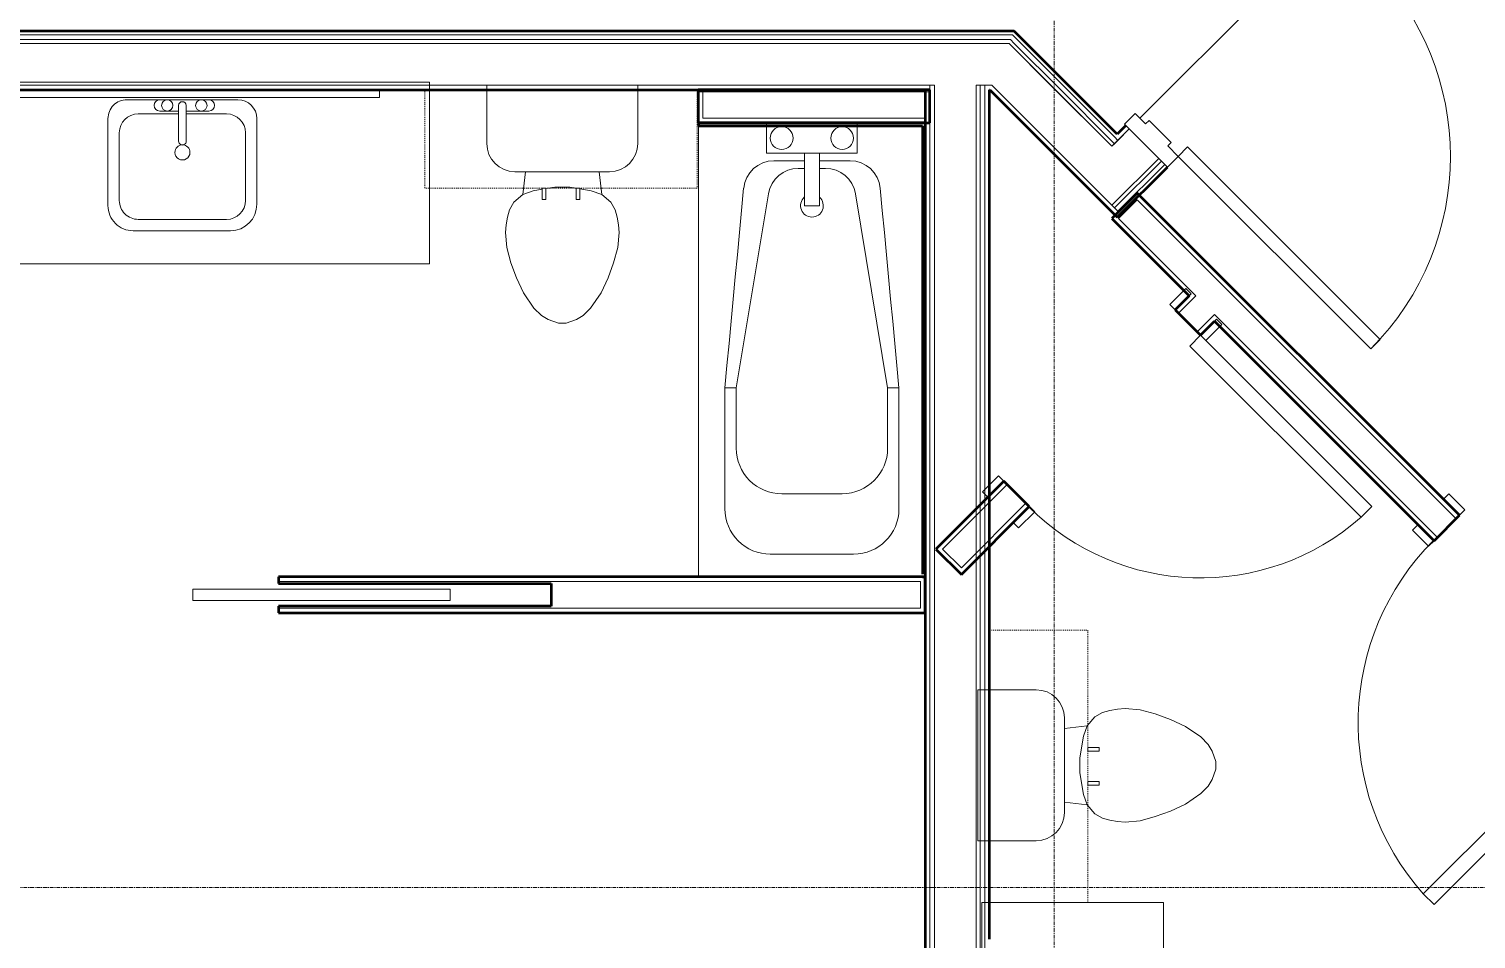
# Model space of a CAD drawing. Header units: inches. Extents: x -4218 to -1830, y 9767 to 12426.
# Drawn here: x -2635.8 to -2444.6, y 11528.4 to 11648.7 of the extents above; entities that cross this region are included whole.
import ezdxf

# ---------------------------------------------------------------- set-up
doc = ezdxf.new("R2010")
doc.units = ezdxf.units.IN
doc.header["$MEASUREMENT"] = 0
doc.linetypes.add('Dash', pattern=[0.25, 0.125, -0.125])
doc.linetypes.add('Grid Line 1_2_', pattern=[0.875, 0.5, -0.125, 0.125, -0.125])
for name, color, linetype, lineweight in [('0-1', 7, 'Continuous', 5), ('0-2', 252, 'Continuous', 9), ('0-3', 10, 'Continuous', 9), ('A-DOOR-1', 10, 'Continuous', 9), ('A-DOOR-2', 50, 'Continuous', 20), ('A-DOOR-FRAM-1', 50, 'Continuous', 20), ('A-FLOR-4', 192, 'Continuous', 9), ('A-WALL-1', 7, 'Continuous', 50), ('A-WALL-2', 250, 'Continuous', 13), ('A-WALL-3', 253, 'Continuous', 9), ('A-WALL-4', 252, 'Continuous', 9), ('A-WALL-5', 254, 'Continuous', 9), ('I-WALL-1', 7, 'Continuous', 50), ('P-SANR-FIXT-1', 10, 'Continuous', 9), ('P-SANR-FIXT-2', 253, 'Continuous', 9), ('P-SANR-FIXT-3', 252, 'Continuous', 9), ('P-SANR-FIXT-4', 254, 'Continuous', 9), ('Q-CASE-1', 253, 'Continuous', 9), ('Q-CASE-2', 252, 'Continuous', 9), ('Q-CASE-3', 10, 'Continuous', 9), ('Q-CASE-4', 10, 'Dash', 9), ('S-GRID-1', 1, 'Grid Line 1_2_', 9)]:
    doc.layers.add(name, color=color, linetype=linetype, lineweight=lineweight)

# ---------------------------------------------------------------- blocks, each defined once
blk = doc.blocks.new('Toilet-Domestic-3D - Toilet-Domestic-3D-2939674-BACKGROUND - 2ND FLOOR')
at = {"layer": 'P-SANR-FIXT-1'}
for p, q in [((-2.74, 11), (-1.87, 11.5)), ((-1.87, 11.5), (-0.5, 12)), ((-0.5, 12), (0.5, 12)), ((0.5, 12), (1.87, 11.5)), ((1.87, 11.5), (2.74, 11)), ((-5.13, 8), (-3.74, 10)), ((-3.74, 10), (-2.74, 11)), ((2.74, 11), (3.74, 10)), ((3.74, 10), (5.13, 8)), ((-6.06, 6), (-5.13, 8)), ((5.13, 8), (6.06, 6)), ((-6.79, 4), (-6.06, 6)), ((6.06, 6), (6.79, 4)), ((-7.33, 1.99), (-6.79, 4)), ((6.79, 4), (7.33, 1.99)), ((-7.5, 0), (-7.33, 1.99)), ((7.33, 1.99), (7.5, 0)), ((-7.41, -1), (-7.5, 0)), ((-7.24, -2), (-7.41, -1)), ((7.41, -1), (7.24, -2)), ((7.5, 0), (7.41, -1)), ((-6.97, -3), (-7.24, -2)), ((-6.4, -4), (-6.97, -3)), ((6.97, -3), (6.4, -4)), ((7.24, -2), (6.97, -3)), ((-5.21, -5), (-6.4, -4)), ((-3.84, -5.5), (-5.21, -5)), ((-4.86, -8.02), (-5.21, -5)), ((-1, -6), (-3.84, -5.5)), ((3.84, -5.5), (1, -6)), ((5.21, -5), (3.84, -5.5)), ((4.86, -8.02), (5.21, -5)), ((6.4, -4), (5.21, -5)), ((1, -6), (-1, -6)), ((6.25, -8.02), (-6.25, -8.02)), ((-9.98, -11.75), (-9.98, -17.93)), ((9.98, -17.93), (9.98, -11.75))]:
    blk.add_line(p, q, dxfattribs=at)
for centre, start, end in [((-6.25, -11.75), 90, 180), ((6.25, -11.75), 0, 90)]:
    blk.add_arc(centre, 3.73, start, end, dxfattribs=at)
at = {"layer": 'P-SANR-FIXT-3'}
for p, q in [((-9.98, -17.93), (-9.98, -19.48)), ((9.98, -19.48), (9.98, -17.93)), ((-9.98, -19.48), (9.98, -19.48))]:
    blk.add_line(p, q, dxfattribs=at)
blk = doc.blocks.new('Bath Vanity - Bath Vanity 72_-3150018-BACKGROUND - 2ND FLOOR')
at = {"layer": 'Q-CASE-1'}
blk.add_line((36.74, 0.04), (36.74, 1), dxfattribs=at)
at = {"layer": 'Q-CASE-2'}
for p, q in [((36.74, 1), (36.74, 4.12)), ((-35.26, 1), (-35.26, 0)), ((-35.26, 0), (36.74, 0))]:
    blk.add_line(p, q, dxfattribs=at)
at = {"layer": 'Q-CASE-3'}
for p, q in [((36.74, 24), (-35.26, 24)), ((-35.26, 24), (-35.26, 1)), ((36.74, 4.12), (36.74, 24))]:
    blk.add_line(p, q, dxfattribs=at)
blk = doc.blocks.new('SWING - SINGLE - FLUSH - 2-10 x 6-8 - PRIVACY-3199405-BACKGROUND - 2ND FLOOR')
at = {"layer": 'A-DOOR-1'}
blk.add_arc((17, -2.38), 34.07, 180, 266.6343, dxfattribs=at)
at = {"layer": 'A-DOOR-2'}
for p, q in [((15, -2.38), (15, -36.38)), ((17, -2.38), (15, -2.38)), ((17, -2.38), (17, -36.38)), ((17, -36.38), (15, -36.38))]:
    blk.add_line(p, q, dxfattribs=at)
at = {"layer": 'A-DOOR-FRAM-1'}
for p, q in [((-20, 2.37), (-20, 3.37)), ((-20, 3.37), (-17, 3.37)), ((-17, 2.37), (-20, 2.37)), ((-17, 3.37), (-17, 2.37)), ((17, 2.37), (17, 3.37)), ((17, 3.37), (20, 3.37)), ((20, 2.37), (17, 2.37)), ((20, 3.37), (20, 2.37)), ((-20, -2.38), (-17, -2.38)), ((-20, -3.38), (-20, -2.38)), ((-17, -3.38), (-20, -3.38)), ((-17, -2.38), (-17, -3.38)), ((17, -2.38), (20, -2.38)), ((17, -3.38), (17, -2.38)), ((20, -3.38), (17, -3.38)), ((20, -2.38), (20, -3.38))]:
    blk.add_line(p, q, dxfattribs=at)
blk = doc.blocks.new('SWING - SINGLE - FLUSH - 2-8 x 6-8 - PASSAGE-3199418-BACKGROUND - 2ND FLOOR')
at = {"layer": 'A-DOOR-1'}
blk.add_arc((16, -2.38), 32.07, 180, 266.4241, dxfattribs=at)
at = {"layer": 'A-DOOR-2'}
for p, q in [((14, -2.38), (14, -34.38)), ((16, -2.38), (14, -2.38)), ((16, -2.38), (16, -34.38)), ((16, -34.38), (14, -34.38))]:
    blk.add_line(p, q, dxfattribs=at)
at = {"layer": 'A-DOOR-FRAM-1'}
for p, q in [((-19, 2.37), (-19, 3.37)), ((-19, 3.37), (-16, 3.37)), ((-16, 2.37), (-19, 2.37)), ((-16, 3.37), (-16, 2.37)), ((16, 2.37), (16, 3.37)), ((16, 3.37), (19, 3.37)), ((19, 2.37), (16, 2.37)), ((19, 3.37), (19, 2.37)), ((-19, -2.38), (-16, -2.38)), ((-19, -3.38), (-19, -2.38)), ((-16, -3.38), (-19, -3.38)), ((-16, -2.38), (-16, -3.38)), ((16, -2.38), (19, -2.38)), ((16, -3.38), (16, -2.38)), ((19, -3.38), (16, -3.38)), ((19, -2.38), (19, -3.38))]:
    blk.add_line(p, q, dxfattribs=at)
blk = doc.blocks.new('300 Series Wall Hung Cabinet_326 - 36_-2909953-BACKGROUND - 2ND FLOOR')
at = {"layer": 'Q-CASE-3'}
for p, q in [((-2.01, 14.69), (-2.5, 14.69)), ((-2.5, 14.69), (-2.5, 13.19)), ((-2.01, 13.19), (-2.01, 14.69)), ((2.49, 14.69), (2, 14.69)), ((2, 14.69), (2, 13.19)), ((2.49, 13.19), (2.49, 14.69)), ((-2.01, 13.19), (-2.5, 13.19)), ((2.49, 13.19), (2, 13.19))]:
    blk.add_line(p, q, dxfattribs=at)
at = {"layer": 'Q-CASE-4'}
for p, q in [((-18, 0.19), (-18, 13.19)), ((-18, 13.19), (18, 13.19)), ((18, 13.19), (18, 0.19)), ((18, 0.19), (-18, 0.19))]:
    blk.add_line(p, q, dxfattribs=at)
blk = doc.blocks.new('POCKET - FLUSH - 2-10 x 6-8-2882530-BACKGROUND - 2ND FLOOR')
at = {"layer": 'A-DOOR-2'}
for p, q in [((-39.67, -0.75), (-39.67, 0.75)), ((-39.67, 0.75), (-5.67, 0.75)), ((-5.67, 0.75), (-5.67, -0.75)), ((-5.67, -0.75), (-39.67, -0.75))]:
    blk.add_line(p, q, dxfattribs=at)
blk = doc.blocks.new('M_Sink Vanity-Square - 500 x 440mm-V55-BACKGROUND - 2ND FLOOR')
at = {"layer": 'P-SANR-FIXT-1'}
for p, q in [((-5.72, 10.23), (7.14, 10.23)), ((-5.22, 8.73), (6.46, 8.73)), ((-9.22, -4.59), (-9.22, 6.73)), ((-7.72, -2.72), (-7.72, 6.23)), ((8.96, 6.23), (8.96, -2.72)), ((10.46, 6.91), (10.46, -4.59)), ((0.12, -6.33), (0.12, -1.59)), ((1.12, -6.33), (1.12, -1.59)), ((0.12, -5.22), (-5.22, -5.22)), ((-2.88, -5.59), (0.12, -5.59)), ((6.46, -5.22), (1.12, -5.22)), ((1.12, -5.59), (3.62, -5.59)), ((7.96, -7.09), (-6.72, -7.09)), ((3.62, -7.09), (-2.88, -7.09))]:
    blk.add_line(p, q, dxfattribs=at)
for centre, radius, start, end in [((-5.72, 6.73), 3.5, 90, 180), ((7.14, 6.91), 3.32, 360, 90), ((-5.22, 6.23), 2.5, 90, 180), ((6.46, 6.23), 2.5, 360, 90), ((0.62, -0.13), 1, 360, 180), ((0.62, -0.13), 1, 180, 0), ((0.62, -1.59), 0.5, 360, 180), ((-5.22, -2.72), 2.5, 180, 270), ((6.46, -2.72), 2.5, 270, 360), ((-6.72, -4.59), 2.5, 180, 270), ((-2.88, -6.34), 0.75, 90, 270), ((-1.88, -6.34), 0.75, 360, 180), ((2.62, -6.34), 0.75, 0, 180), ((3.62, -6.34), 0.75, 270, 90), ((7.96, -4.59), 2.5, 270, 0), ((-1.88, -6.34), 0.75, 180, 0), ((0.62, -6.33), 0.5, 180, 0), ((2.62, -6.34), 0.75, 180, 0)]:
    blk.add_arc(centre, radius, start, end, dxfattribs=at)
blk = doc.blocks.new('Toilet-Domestic-3D - Toilet-Domestic-3D-V166-BACKGROUND - 2ND FLOOR')
at = {"layer": 'P-SANR-FIXT-1'}
for p, q in [((-9.98, 11.75), (-9.98, 18.86)), ((9.98, 18.86), (9.98, 11.75)), ((6.25, 8.02), (-6.25, 8.02)), ((-4.86, 8.02), (-5.21, 5)), ((4.86, 8.02), (5.21, 5)), ((-1, 6), (-2.16, 5.8)), ((1, 6), (-1, 6)), ((1.85, 5.85), (1, 6)), ((3.84, 5.5), (2.34, 5.76)), ((-6.4, 4), (-6.97, 3)), ((-5.21, 5), (-6.4, 4)), ((-3.84, 5.5), (-5.21, 5)), ((-2.65, 5.71), (-3.84, 5.5)), ((5.21, 5), (3.84, 5.5)), ((6.4, 4), (5.21, 5)), ((6.97, 3), (6.4, 4)), ((-7.24, 2), (-7.41, 1)), ((-6.97, 3), (-7.24, 2)), ((7.24, 2), (6.97, 3)), ((7.41, 1), (7.24, 2)), ((-7.41, 1), (-7.5, 0)), ((7.5, 0), (7.41, 1)), ((-7.5, 0), (-7.33, -1.99)), ((7.33, -1.99), (7.5, 0)), ((-7.33, -1.99), (-6.79, -4)), ((6.79, -4), (7.33, -1.99)), ((-6.79, -4), (-6.06, -6)), ((6.06, -6), (6.79, -4)), ((-6.06, -6), (-5.13, -8)), ((5.13, -8), (6.06, -6)), ((-5.13, -8), (-3.74, -10)), ((3.74, -10), (5.13, -8)), ((-3.74, -10), (-2.74, -11)), ((-2.74, -11), (-1.87, -11.5)), ((1.87, -11.5), (2.74, -11)), ((2.74, -11), (3.74, -10)), ((-1.87, -11.5), (-0.5, -12)), ((-0.5, -12), (0.5, -12)), ((0.5, -12), (1.87, -11.5))]:
    blk.add_line(p, q, dxfattribs=at)
for centre, start, end in [((-6.25, 11.75), 180, 270), ((6.25, 11.75), 270, 360)]:
    blk.add_arc(centre, 3.73, start, end, dxfattribs=at)
at = {"layer": 'P-SANR-FIXT-3'}
for p, q in [((-9.98, 19.48), (9.98, 19.48)), ((-9.98, 18.86), (-9.98, 19.48)), ((9.98, 19.48), (9.98, 18.86))]:
    blk.add_line(p, q, dxfattribs=at)
blk = doc.blocks.new('Bath Vanity - Bath Vanity 60_-V167-BACKGROUND - 2ND FLOOR')
at = {"layer": 'Q-CASE-2'}
for p, q in [((-29.26, 1), (-29.26, 0)), ((30.74, 0.37), (30.74, 1)), ((30.74, 0), (30.74, 0.37)), ((-29.26, 0), (30.74, 0))]:
    blk.add_line(p, q, dxfattribs=at)
at = {"layer": 'Q-CASE-3'}
for p, q in [((30.74, 24), (-29.26, 24)), ((-29.26, 24), (-29.26, 1)), ((30.74, 1), (30.74, 24))]:
    blk.add_line(p, q, dxfattribs=at)
blk = doc.blocks.new('Bath Tub - Maestro - 60_x30_-V128-BACKGROUND - 2ND FLOOR')
at = {"layer": 'P-SANR-FIXT-1'}
for p, q in [((35, 25), (9.35, 20.74)), ((35, 26.5), (51, 26.5)), ((35, 26.5), (35, 25)), ((43, 25), (35, 25)), ((4, 21), (0.37, 21)), ((4, 16), (4, 21)), ((5, 16), (5, 20.04)), ((57, 20.5), (57, 9.5)), ((49, 11), (49, 19)), ((4, 14), (4, 16)), ((4, 16), (10.94, 16)), ((6, 16.8), (6, 16)), ((10.94, 14), (10.94, 16)), ((4, 9), (4, 14)), ((10.94, 14), (4, 14)), ((5, 9.96), (5, 14)), ((6, 14), (6, 13.2)), ((0.37, 9), (4, 9)), ((9.35, 9.26), (35, 5)), ((35, 3.5), (35, 5)), ((35, 5), (43, 5)), ((51, 3.5), (35, 3.5)), ((0.37, 0), (59.62, 0))]:
    blk.add_line(p, q, dxfattribs=at)
at = {"layer": 'P-SANR-FIXT-1', "flags": 128}
for points in [[(8.63, 24.03), (11.56, 24.3), (14.49, 24.58), (17.42, 24.85), (20.35, 25.13), (23.28, 25.4), (26.21, 25.68), (29.14, 25.95), (32.07, 26.23), (35, 26.5)], [(35, 3.5), (32.07, 3.77), (29.14, 4.05), (26.21, 4.32), (23.28, 4.6), (20.35, 4.87), (17.42, 5.15), (14.49, 5.42), (11.56, 5.7), (8.63, 5.97)]]:
    blk.add_lwpolyline(points, dxfattribs=at)
at = {"layer": 'P-SANR-FIXT-1'}
for centre, radius, start, end in [((43, 19), 6, 360, 90), ((51, 20.5), 6, 360, 90), ((9, 20.04), 4, 95.3558, 180), ((2, 19), 1.5, 360, 180), ((10, 16.8), 4, 99.4223, 180), ((2, 19), 1.5, 180, 360), ((10.94, 15), 1.5, 360, 137.9289), ((10.94, 15), 1.5, 222.0711, 360), ((2, 11), 1.5, 360, 180), ((10, 13.2), 4, 180, 260.5777), ((2, 11), 1.5, 180, 360), ((9, 9.96), 4, 180, 264.6442), ((43, 11), 6, 270, 0), ((51, 9.5), 6, 270, 360)]:
    blk.add_arc(centre, radius, start, end, dxfattribs=at)
at = {"layer": 'P-SANR-FIXT-2'}
for p, q in [((60, 30), (0, 30)), ((0, 29.97), (0, 21)), ((60, 0), (60, 29.97)), ((0, 21), (0, 9)), ((0, 9), (0, 0))]:
    blk.add_line(p, q, dxfattribs=at)
at = {"layer": 'P-SANR-FIXT-3'}
for p, q in [((0.37, 21), (0, 21)), ((0, 9), (0.37, 9)), ((0, 0), (0.37, 0)), ((59.62, 0), (60, 0))]:
    blk.add_line(p, q, dxfattribs=at)
at = {"layer": 'P-SANR-FIXT-4'}
blk.add_line((0, 21), (0, 9), dxfattribs=at)
blk = doc.blocks.new('BATHROOM MIRROR - BATHROOM MIRROR 48_-V141-BACKGROUND - 2ND FLOOR')
at = {"layer": 'Q-CASE-3'}
for p, q in [((-23.26, -23), (24.74, -23)), ((-23.26, -23), (-23.26, -24)), ((24.74, -24), (-23.26, -24)), ((24.74, -24), (24.74, -23))]:
    blk.add_line(p, q, dxfattribs=at)
blk = doc.blocks.new('CTR - 1st Phase - Unit Layouts_rvt-1-BACKGROUND - 2ND FLOOR')
at = {"layer": 'A-WALL-1'}
for p, q in [((-2516.75, 11640.61), (-2547.37, 11640.61)), ((-2547.37, 11640.61), (-2547.37, 11640.36)), ((-2547.37, 11640.36), (-2547.37, 11636.86)), ((-2516.75, 11640.36), (-2516.75, 11640.61)), ((-2516.75, 11636.86), (-2516.75, 11640.36)), ((-2547.37, 11636.86), (-2547.37, 11636.23)), ((-2547.37, 11636.23), (-2516.75, 11636.23)), ((-2517.71, 11636.23), (-2547.34, 11636.23)), ((-2547.34, 11636.23), (-2547.34, 11635.86)), ((-2547.34, 11635.86), (-2517.71, 11635.86)), ((-2517.34, 11636.23), (-2517.71, 11636.23)), ((-2517.71, 11635.86), (-2517.71, 11576.61)), ((-2517.34, 11576.23), (-2517.34, 11636.23)), ((-2516.75, 11636.23), (-2516.75, 11636.86)), ((-2489.77, 11626.51), (-2492.25, 11624.03)), ((-2489.33, 11626.95), (-2489.77, 11626.51)), ((-2446.75, 11584.37), (-2489.33, 11626.95)), ((-2492.25, 11624.03), (-2492.69, 11623.59)), ((-2492.69, 11623.59), (-2482.48, 11613.38)), ((-2482.48, 11613.38), (-2484.34, 11611.53)), ((-2484.34, 11611.53), (-2480.98, 11608.17)), ((-2480.98, 11608.17), (-2479.12, 11610.02)), ((-2479.12, 11610.02), (-2450.11, 11581.01)), ((-2506.97, 11588.9), (-2515.95, 11579.91)), ((-2503.61, 11585.54), (-2506.97, 11588.9)), ((-2512.59, 11576.56), (-2503.61, 11585.54)), ((-2450.11, 11581.01), (-2446.75, 11584.37)), ((-2515.95, 11579.91), (-2515.51, 11579.47)), ((-2515.51, 11579.47), (-2513.03, 11577)), ((-2513.03, 11577), (-2512.59, 11576.56)), ((-2517.37, 11576.23), (-2602.83, 11576.23)), ((-2602.83, 11576.23), (-2602.83, 11575.36)), ((-2602.83, 11575.36), (-2566.83, 11575.36)), ((-2566.83, 11575.36), (-2566.83, 11572.36)), ((-2517.71, 11576.23), (-2517.34, 11576.23)), ((-2517.37, 11575.61), (-2517.37, 11576.23)), ((-2517.37, 11572.11), (-2517.37, 11575.61)), ((-2566.83, 11572.36), (-2602.83, 11572.36)), ((-2602.83, 11572.36), (-2602.83, 11571.48)), ((-2602.83, 11571.48), (-2517.37, 11571.48)), ((-2517.37, 11571.48), (-2517.37, 11572.11))]:
    blk.add_line(p, q, dxfattribs=at)
at = {"layer": 'A-WALL-2'}
for p, q in [((-2547.37, 11640.36), (-2546.75, 11640.36)), ((-2546.75, 11640.36), (-2547.37, 11640.36)), ((-2546.75, 11640.36), (-2546.75, 11636.86)), ((-2517.37, 11640.36), (-2546.75, 11640.36)), ((-2517.37, 11640.36), (-2516.75, 11640.36)), ((-2517.37, 11636.86), (-2517.37, 11640.36)), ((-2516.75, 11640.36), (-2517.37, 11640.36)), ((-2517.37, 11636.86), (-2546.75, 11636.86)), ((-2489.33, 11626.07), (-2491.81, 11623.59)), ((-2489.33, 11626.07), (-2447.19, 11583.92)), ((-2491.81, 11623.59), (-2481.6, 11613.38)), ((-2482.04, 11612.94), (-2483.9, 11611.08)), ((-2482.04, 11612.94), (-2481.6, 11613.38)), ((-2479.56, 11610.47), (-2479.12, 11610.91)), ((-2479.12, 11610.91), (-2449.66, 11581.45)), ((-2479.56, 11610.47), (-2481.42, 11608.61)), ((-2506.52, 11588.46), (-2515.07, 11579.91)), ((-2504.05, 11585.98), (-2512.59, 11577.44)), ((-2515.07, 11579.91), (-2512.59, 11577.44)), ((-2518, 11575.61), (-2602.83, 11575.61)), ((-2518, 11572.11), (-2518, 11575.61)), ((-2518, 11572.11), (-2602.83, 11572.11))]:
    blk.add_line(p, q, dxfattribs=at)
at = {"layer": 'A-WALL-3'}
for p, q in [((-2538.34, 11636.23), (-2547.34, 11636.23)), ((-2517.71, 11636.23), (-2526.34, 11636.23)), ((-2517.71, 11636.23), (-2517.37, 11636.23)), ((-2517.34, 11576.23), (-2517.34, 11636.23)), ((-2517.37, 11576.23), (-2517.71, 11576.23))]:
    blk.add_line(p, q, dxfattribs=at)
at = {"layer": 'A-WALL-4'}
for p, q in [((-2547.34, 11635.86), (-2547.34, 11636.23)), ((-2547.34, 11635.86), (-2538.34, 11635.86)), ((-2526.34, 11635.86), (-2517.71, 11635.86)), ((-2517.71, 11635.86), (-2517.71, 11576.61))]:
    blk.add_line(p, q, dxfattribs=at)
at = {"layer": 'A-WALL-5'}
blk.add_line((-2526.34, 11636.23), (-2538.34, 11636.23), dxfattribs=at)
at = {"layer": '0-2'}
for name, p, rotation in [('Bath Vanity - Bath Vanity 60_-V167-BACKGROUND - 2ND FLOOR', (-2612.14, 11641.61), 180), ('BATHROOM MIRROR - BATHROOM MIRROR 48_-V141-BACKGROUND - 2ND FLOOR', (-2612.76, 11616.61), 180), ('300 Series Wall Hung Cabinet_326 - 36_-2909953-BACKGROUND - 2ND FLOOR', (-2565.5, 11640.8), 180), ('M_Sink Vanity-Square - 500 x 440mm-V55-BACKGROUND - 2ND FLOOR', (-2614.93, 11632.21), 180), ('Bath Tub - Maestro - 60_x30_-V128-BACKGROUND - 2ND FLOOR', (-2547.34, 11636.23), 270.0000000002051), ('SWING - SINGLE - FLUSH - 2-8 x 6-8 - PASSAGE-3199418-BACKGROUND - 2ND FLOOR', (-2493.97, 11598.53), 44.99999999996773), ('SWING - SINGLE - FLUSH - 2-10 x 6-8 - PRIVACY-3199405-BACKGROUND - 2ND FLOOR', (-2436.41, 11570.67), 314.9999999999997), ('POCKET - FLUSH - 2-10 x 6-8-2882530-BACKGROUND - 2ND FLOOR', (-2619.83, 11573.86), 180), ('300 Series Wall Hung Cabinet_326 - 36_-2909953-BACKGROUND - 2ND FLOOR', (-2509.06, 11551.2), 270.0000000000096), ('Toilet-Domestic-3D - Toilet-Domestic-3D-2939674-BACKGROUND - 2ND FLOOR', (-2490.95, 11551.33), 269.9999999999899), ('Bath Vanity - Bath Vanity 72_-3150018-BACKGROUND - 2ND FLOOR', (-2509.87, 11497.94), 269.9999999999928)]:
    blk.add_blockref(name, p, dxfattribs=dict(at, rotation=rotation))
blk.add_blockref('Toilet-Domestic-3D - Toilet-Domestic-3D-V166-BACKGROUND - 2ND FLOOR', (-2565.34, 11621.76), dxfattribs=at)
blk = doc.blocks.new('HOLLOW METAL - UNIT DOOR-2191978-BACKGROUND - 2ND FLOOR')
at = {"layer": 'A-DOOR-1'}
blk.add_arc((18, 4.125), 36, 90, 180, dxfattribs=at)
at = {"layer": 'A-DOOR-2'}
for p, q in [((18, 40.125), (16.25, 40.125)), ((16.25, 40.125), (16.25, 4.125)), ((18, 4.125), (18, 40.125)), ((16.25, 4.125), (18, 4.125))]:
    blk.add_line(p, q, dxfattribs=at)
at = {"layer": 'A-DOOR-FRAM-1'}
for p, q in [((-18, 4.125), (-20, 4.125)), ((-20, 4.125), (-20, -3.875)), ((-18, 2.1875), (-18, 4.125)), ((18, 4.125), (18, 2.1875)), ((20, 4.125), (18, 4.125)), ((20, -3.875), (20, 4.125)), ((-17.375, 2.1875), (-18, 2.1875)), ((-17.375, -1.9375), (-17.375, 2.1875)), ((18, 2.1875), (17.375, 2.1875)), ((17.375, 2.1875), (17.375, -1.9375)), ((-18, -3.875), (-18, -1.9375)), ((-18, -1.9375), (-17.375, -1.9375)), ((17.375, -1.9375), (18, -1.9375)), ((18, -1.9375), (18, -3.875)), ((-20, -3.875), (-18, -3.875)), ((18, -3.875), (20, -3.875))]:
    blk.add_line(p, q, dxfattribs=at)
blk = doc.blocks.new('CTR - 1st Phase - Common Walls_rvt-1-BACKGROUND - 2ND FLOOR')
at = {"layer": 'A-WALL-2'}
for p, q in [((-2505.83, 11647.86), (-2643.35, 11647.86)), ((-2506.09, 11647.24), (-2643.35, 11647.24)), ((-2506.09, 11647.24), (-2505.59, 11646.74)), ((-2505.83, 11647.86), (-2505.2, 11647.24)), ((-2505.2, 11647.24), (-2498.58, 11640.61)), ((-2506.29, 11646.74), (-2643.35, 11646.74)), ((-2506.29, 11646.74), (-2500.79, 11641.24)), ((-2505.59, 11646.74), (-2499.46, 11640.61)), ((-2516.75, 11641.24), (-2643.35, 11641.24)), ((-2516.12, 11641.24), (-2516.75, 11641.24)), ((-2516.75, 11641.24), (-2516.12, 11641.24)), ((-2516.75, 11641.24), (-2516.75, 11640.61)), ((-2516.75, 11255.64), (-2516.75, 11640.61)), ((-2516.12, 11641.24), (-2516.12, 11640.61)), ((-2516.12, 11255.64), (-2516.12, 11640.61)), ((-2510.12, 11641.24), (-2510.62, 11641.24)), ((-2510.62, 11641.24), (-2510.12, 11641.24)), ((-2510.62, 11641.24), (-2510.62, 11640.61)), ((-2510.62, 11255.64), (-2510.62, 11640.61)), ((-2509.5, 11641.24), (-2510.12, 11641.24)), ((-2510.12, 11641.24), (-2509.5, 11641.24)), ((-2510.12, 11641.24), (-2510.12, 11640.61)), ((-2510.12, 11255.64), (-2510.12, 11640.61)), ((-2508.57, 11641.24), (-2509.5, 11641.24)), ((-2509.5, 11641.24), (-2509.5, 11640.61)), ((-2509.5, 11255.64), (-2509.5, 11640.61)), ((-2508.57, 11641.24), (-2507.95, 11640.61)), ((-2507.95, 11640.61), (-2497.02, 11629.69)), ((-2500.79, 11641.24), (-2500.17, 11640.61)), ((-2500.17, 11640.61), (-2493.13, 11633.58)), ((-2499.46, 11640.61), (-2492.78, 11633.93)), ((-2498.58, 11640.61), (-2492.34, 11634.38)), ((-2492.34, 11633.49), (-2492.78, 11633.93)), ((-2491.9, 11633.93), (-2492.34, 11634.38)), ((-2491.9, 11633.93), (-2492.34, 11633.49)), ((-2491.9, 11633.93), (-2492.34, 11633.49)), ((-2490.39, 11635.44), (-2491.9, 11633.93)), ((-2492.69, 11633.14), (-2493.13, 11633.58)), ((-2492.34, 11633.49), (-2492.69, 11633.14)), ((-2492.34, 11633.49), (-2492.69, 11633.14)), ((-2486.5, 11631.55), (-2492.69, 11625.36)), ((-2486.15, 11631.19), (-2492.34, 11625.01)), ((-2485.71, 11630.75), (-2491.9, 11624.56)), ((-2496.58, 11629.25), (-2497.02, 11629.69)), ((-2492.69, 11625.36), (-2496.58, 11629.25)), ((-2492.34, 11625.01), (-2492.69, 11625.36)), ((-2491.9, 11624.56), (-2492.34, 11625.01))]:
    blk.add_line(p, q, dxfattribs=at)
at = {"layer": 'I-WALL-1'}
for p, q in [((-2505.62, 11648.36), (-2643.35, 11648.36)), ((-2505.12, 11647.86), (-2505.62, 11648.36)), ((-2497.87, 11640.61), (-2505.12, 11647.86)), ((-2643.35, 11640.61), (-2517.37, 11640.61)), ((-2517.37, 11640.61), (-2517.37, 11446.86)), ((-2508.87, 11640.61), (-2508.83, 11640.61)), ((-2508.87, 11528.36), (-2508.87, 11640.61)), ((-2508.83, 11640.61), (-2497.46, 11629.25)), ((-2491.98, 11634.73), (-2497.87, 11640.61)), ((-2490.84, 11635.88), (-2491.98, 11634.73)), ((-2491.98, 11623.77), (-2485.36, 11630.4)), ((-2497.46, 11629.25), (-2492.34, 11624.12)), ((-2492.34, 11624.12), (-2491.98, 11623.77))]:
    blk.add_line(p, q, dxfattribs=at)
at = {"layer": '0-3', "rotation": 225.0000000000052}
blk.add_blockref('HOLLOW METAL - UNIT DOOR-2191978-BACKGROUND - 2ND FLOOR', (-2474.13, 11647.46), dxfattribs=at)

msp = doc.modelspace()

# ---------------------------------------------------------------- linework, layer by layer
at = {"layer": 'A-FLOR-4'}
for p, q in [((-2463.52, 11662.31), (-2488.98, 11636.85)), ((-2649.47, 11646.74), (-2506.29, 11646.74)), ((-2492.69, 11633.14), (-2506.29, 11646.74)), ((-2490.39, 11635.44), (-2492.69, 11633.14))]:
    msp.add_line(p, q, dxfattribs=at)
at = {"layer": 'S-GRID-1'}
for p, q in [((-2500.32, 9836.18), (-2500.32, 12376.81)), ((-1830.2, 11535.19), (-4168.71, 11535.19))]:
    msp.add_line(p, q, dxfattribs=at)

# ---------------------------------------------------------------- block references
at = {"layer": '0-1'}
for name in ['CTR - 1st Phase - Unit Layouts_rvt-1-BACKGROUND - 2ND FLOOR', 'CTR - 1st Phase - Common Walls_rvt-1-BACKGROUND - 2ND FLOOR']:
    msp.add_blockref(name, (0, 0), dxfattribs=at)

doc.saveas('drawing.dxf')
